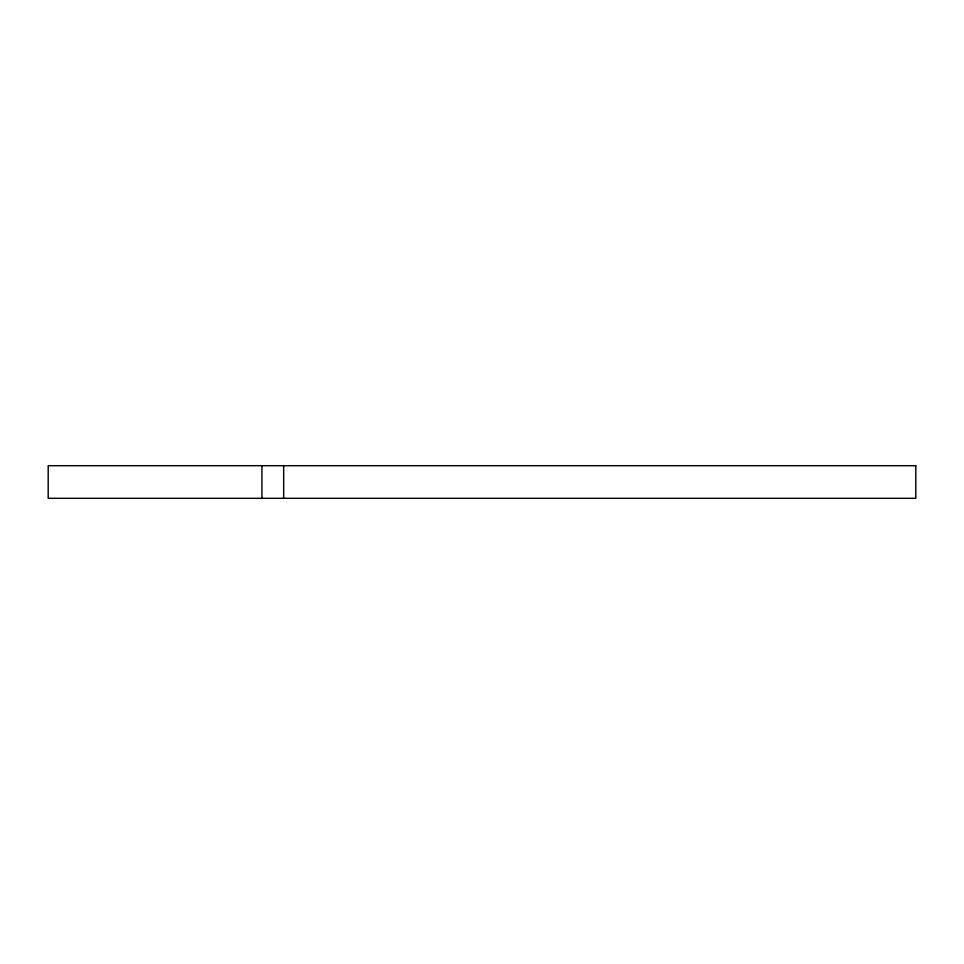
<?xml version="1.0" encoding="UTF-8"?>
<svg xmlns="http://www.w3.org/2000/svg" width="964" height="964" viewBox="0 0 964 964"><rect width="100%" height="100%" fill="white"/><g stroke="black" fill="none" stroke-linecap="round" stroke-linejoin="round"><path stroke-width="1.45" d="M283.669 465.696L283.669 498.304M261.931 465.696L261.931 498.304M915.8 465.696L48.2 465.696L48.2 498.304L915.8 498.304L915.8 465.696"/></g></svg>
